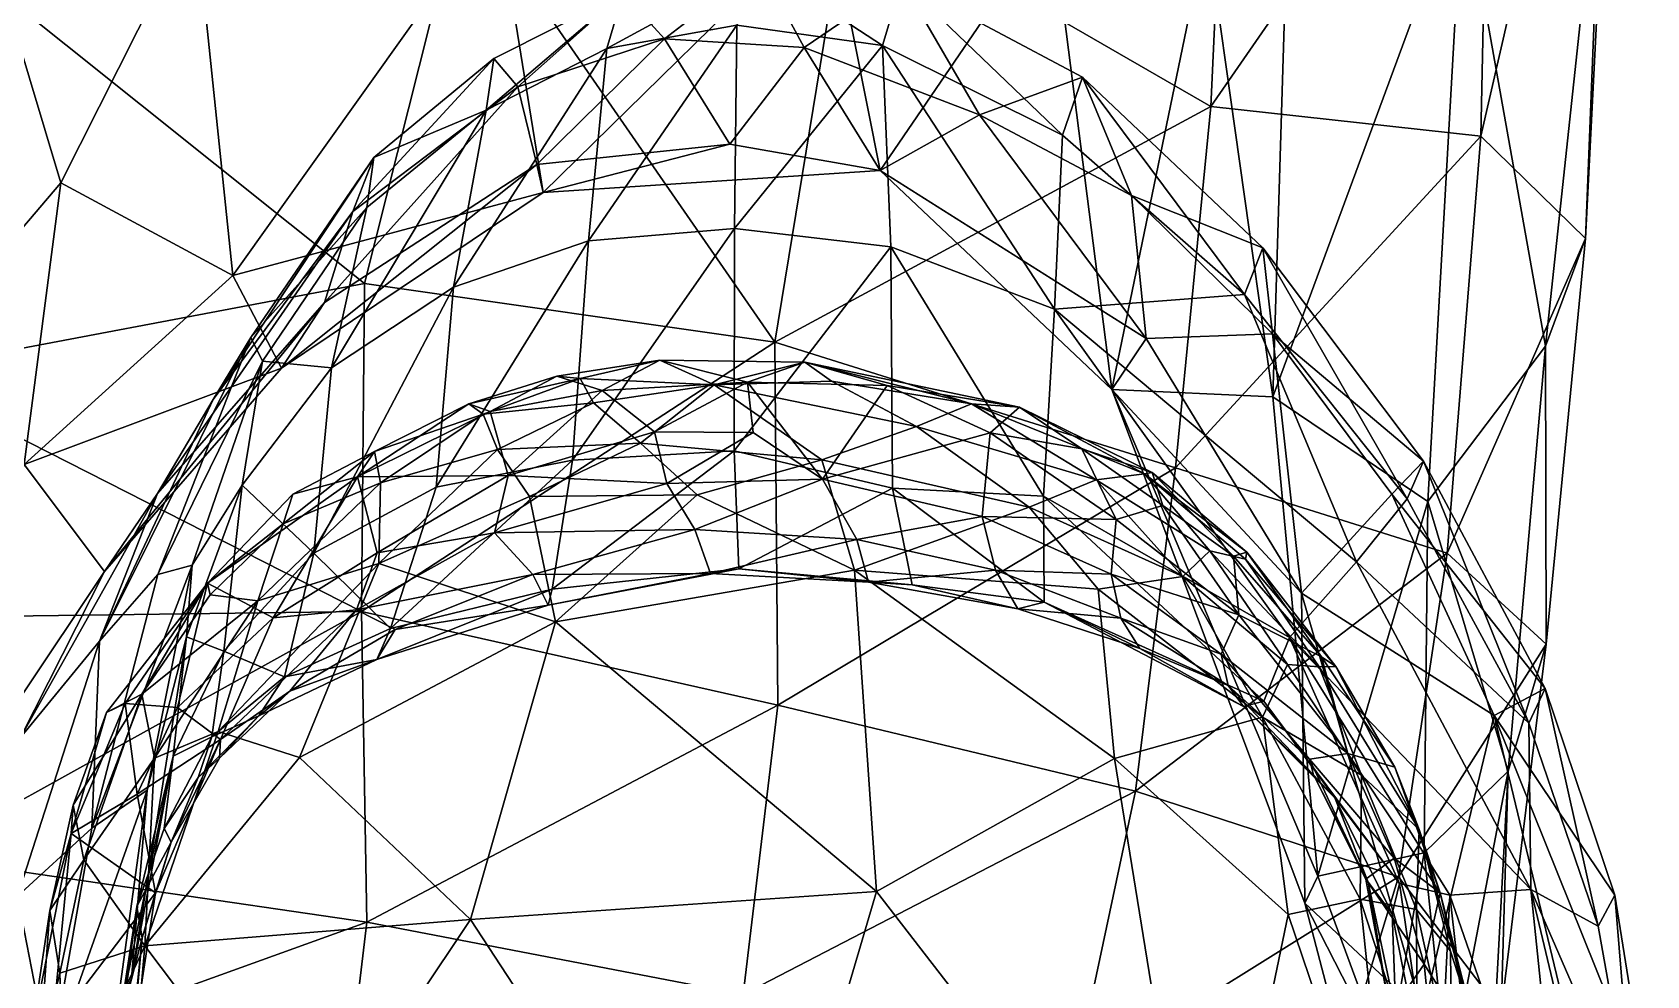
# Model space of a CAD drawing. Extents: x -1.56 to 1.56, y -5.64 to 3.99.
# Drawn here: x 0.392 to 1.235, y -0.626 to -0.133 of the extents above; entities that cross this region are included whole.
import ezdxf

# ---------------------------------------------------------------- set-up
doc = ezdxf.new("R2010")
doc.units = 0
doc.layers.add('MAMMOTH$LWO', color=1, linetype='CONTINUOUS')

msp = doc.modelspace()

# ---------------------------------------------------------------- linework, layer by layer
at = {"layer": 'MAMMOTH$LWO'}
for points in [[(1.22235, 0.13322, 4.76657), (1.15326, 0.03895, 5.15295), (1.14864, -0.18739, 5.12404)], [(1.14864, -0.18739, 5.12404), (1.20339, -0.24095, 4.71632), (1.22235, 0.13322, 4.76657)], [(1.21208, -0.02051, 4.3447), (1.22235, 0.13322, 4.76657), (1.20339, -0.24095, 4.71632)], [(0.30087, -0.3357, 2.44813), (0.32501, 0.06025, 2.4777), (0.40658, -0.21171, 2.54037)], [(0.40658, -0.21171, 2.54037), (0.32501, 0.06025, 2.4777), (0.47686, -0.07193, 2.57953)], [(0.81787, -0.06227, 5.69212), (1.00749, -0.17187, 5.46738), (1.01828, 0.06265, 5.43827)], [(1.15326, 0.03895, 5.15295), (1.01828, 0.06265, 5.43827), (1.00749, -0.17187, 5.46738)], [(1.00749, -0.17187, 5.46738), (1.14864, -0.18739, 5.12404), (1.15326, 0.03895, 5.15295)], [(1.03991, -0.32369, 3.68966), (1.0054, -0.07956, 3.54731), (1.04932, -0.01514, 3.77882)], [(1.03991, -0.32369, 3.68966), (1.04932, -0.01514, 3.77882), (1.13925, -0.05458, 4.0009)], [(1.13925, -0.05458, 4.0009), (1.21208, -0.02051, 4.3447), (1.18235, -0.29722, 4.33926)], [(1.20339, -0.24095, 4.71632), (1.18235, -0.29722, 4.33926), (1.21208, -0.02051, 4.3447)], [(1.12088, -0.3785, 4.03338), (1.03991, -0.32369, 3.68966), (1.13925, -0.05458, 4.0009)], [(1.18235, -0.29722, 4.33926), (1.12088, -0.3785, 4.03338), (1.13925, -0.05458, 4.0009)], [(0.56516, -0.2644, 5.82594), (0.61677, -0.05939, 5.78274), (0.36992, -0.10822, 5.81134)], [(0.49638, -0.26028, 2.62396), (0.47686, -0.07193, 2.57953), (0.63445, -0.06663, 2.8007)], [(0.63445, -0.06663, 2.8007), (0.65858, -0.21682, 2.869), (0.49638, -0.26028, 2.62396)], [(0.56516, -0.2644, 5.82594), (0.77966, -0.29515, 5.73572), (0.61677, -0.05939, 5.78274)], [(0.77966, -0.29515, 5.73572), (0.81787, -0.06227, 5.69212), (0.61677, -0.05939, 5.78274)], [(0.65858, -0.21682, 2.869), (0.63445, -0.06663, 2.8007), (0.80796, -0.07023, 3.1013)], [(1.00749, -0.17187, 5.46738), (0.81787, -0.06227, 5.69212), (0.77966, -0.29515, 5.73572)], [(0.40658, -0.21171, 2.54037), (0.47686, -0.07193, 2.57953), (0.49638, -0.26028, 2.62396)], [(0.80796, -0.07023, 3.1013), (0.83465, -0.20539, 3.20473), (0.65858, -0.21682, 2.869)], [(0.83465, -0.20539, 3.20473), (0.80796, -0.07023, 3.1013), (0.92437, -0.07367, 3.3105)], [(0.92437, -0.07367, 3.3105), (0.95569, -0.31988, 3.479), (0.83465, -0.20539, 3.20473)], [(0.95569, -0.31988, 3.479), (0.92437, -0.07367, 3.3105), (1.0054, -0.07956, 3.54731)], [(1.0054, -0.07956, 3.54731), (1.03991, -0.32369, 3.68966), (0.95569, -0.31988, 3.479)], [(0.69193, -0.14151, 2.12202), (0.70044, -0.11262, 2.40141), (0.77182, -0.09795, 2.44424)], [(0.77182, -0.09795, 2.44424), (0.75975, -0.12927, 2.11748), (0.69193, -0.14151, 2.12202)], [(0.77182, -0.09795, 2.44424), (0.70044, -0.11262, 2.40141), (0.72208, -0.13648, 2.68677)], [(0.72208, -0.13648, 2.68677), (0.79495, -0.14099, 2.81494), (0.77182, -0.09795, 2.44424)], [(0.83597, -0.13995, 2.12169), (0.75975, -0.12927, 2.11748), (0.77182, -0.09795, 2.44424)], [(0.84609, -0.10615, 2.47703), (0.77182, -0.09795, 2.44424), (0.79495, -0.14099, 2.81494)], [(0.84609, -0.10615, 2.47703), (0.83597, -0.13995, 2.12169), (0.77182, -0.09795, 2.44424)], [(0.31824, -0.31119, 5.86035), (0.56516, -0.2644, 5.82594), (0.36992, -0.10822, 5.81134)], [(0.79495, -0.14099, 2.81494), (0.88655, -0.17626, 2.88096), (0.84609, -0.10615, 2.47703)], [(0.93002, -0.18692, 2.1448), (0.83597, -0.13995, 2.12169), (0.84609, -0.10615, 2.47703)], [(0.94044, -0.15648, 2.49864), (0.84609, -0.10615, 2.47703), (0.88655, -0.17626, 2.88096)], [(0.84609, -0.10615, 2.47703), (0.94044, -0.15648, 2.49864), (0.93002, -0.18692, 2.1448)], [(0.62876, -0.1738, 2.12801), (0.63288, -0.14672, 2.36273), (0.70044, -0.11262, 2.40141)], [(0.70044, -0.11262, 2.40141), (0.69193, -0.14151, 2.12202), (0.62876, -0.1738, 2.12801)], [(0.70044, -0.11262, 2.40141), (0.63288, -0.14672, 2.36273), (0.64532, -0.16156, 2.55177)], [(0.64532, -0.16156, 2.55177), (0.72208, -0.13648, 2.68677), (0.70044, -0.11262, 2.40141)], [(0.68219, -0.24217, 1.81377), (0.69193, -0.14151, 2.12202), (0.75975, -0.12927, 2.11748)], [(0.75975, -0.12927, 2.11748), (0.75862, -0.23564, 1.7818), (0.68219, -0.24217, 1.81377)], [(0.75862, -0.23564, 1.7818), (0.75975, -0.12927, 2.11748), (0.83597, -0.13995, 2.12169)], [(0.61175, -0.26635, 1.84111), (0.62876, -0.1738, 2.12801), (0.69193, -0.14151, 2.12202)], [(0.69193, -0.14151, 2.12202), (0.68219, -0.24217, 1.81377), (0.61175, -0.26635, 1.84111)], [(0.72208, -0.13648, 2.68677), (0.64532, -0.16156, 2.55177), (0.65536, -0.20214, 2.73)], [(0.65536, -0.20214, 2.73), (0.75607, -0.19151, 2.96057), (0.72208, -0.13648, 2.68677)], [(0.79495, -0.14099, 2.81494), (0.72208, -0.13648, 2.68677), (0.75607, -0.19151, 2.96057)], [(0.75607, -0.19151, 2.96057), (0.83465, -0.20539, 3.20473), (0.79495, -0.14099, 2.81494)], [(0.83597, -0.13995, 2.12169), (0.84034, -0.24531, 1.77346), (0.75862, -0.23564, 1.7818)], [(0.88655, -0.17626, 2.88096), (0.79495, -0.14099, 2.81494), (0.83465, -0.20539, 3.20473)], [(0.92578, -0.27779, 1.78939), (0.84034, -0.24531, 1.77346), (0.83597, -0.13995, 2.12169)], [(0.83597, -0.13995, 2.12169), (0.93002, -0.18692, 2.1448), (0.92578, -0.27779, 1.78939)], [(0.63288, -0.14672, 2.36273), (0.57007, -0.19851, 2.32768), (0.5592, -0.2267, 2.44136)], [(0.5592, -0.2267, 2.44136), (0.64532, -0.16156, 2.55177), (0.63288, -0.14672, 2.36273)], [(0.63288, -0.14672, 2.36273), (0.62876, -0.1738, 2.12801), (0.57007, -0.19851, 2.32768)], [(0.96603, -0.21834, 2.86573), (0.94044, -0.15648, 2.49864), (0.88655, -0.17626, 2.88096)], [(1.02514, -0.27013, 2.16637), (0.93002, -0.18692, 2.1448), (0.94044, -0.15648, 2.49864)], [(1.03471, -0.24575, 2.51162), (0.94044, -0.15648, 2.49864), (0.96603, -0.21834, 2.86573)], [(0.94044, -0.15648, 2.49864), (1.03471, -0.24575, 2.51162), (1.02514, -0.27013, 2.16637)], [(0.64532, -0.16156, 2.55177), (0.5592, -0.2267, 2.44136), (0.54428, -0.27432, 2.54447)], [(0.54428, -0.27432, 2.54447), (0.65536, -0.20214, 2.73), (0.64532, -0.16156, 2.55177)], [(0.54804, -0.30859, 1.84449), (0.56648, -0.22463, 2.11801), (0.62876, -0.1738, 2.12801)], [(0.62876, -0.1738, 2.12801), (0.61175, -0.26635, 1.84111), (0.54804, -0.30859, 1.84449)], [(0.62876, -0.1738, 2.12801), (0.56648, -0.22463, 2.11801), (0.57007, -0.19851, 2.32768)], [(0.77966, -0.29515, 5.73572), (0.98911, -0.36082, 5.48871), (1.00749, -0.17187, 5.46738)], [(0.83465, -0.20539, 3.20473), (0.9738, -0.29312, 3.20538), (0.88655, -0.17626, 2.88096)], [(0.96603, -0.21834, 2.86573), (0.88655, -0.17626, 2.88096), (0.9738, -0.29312, 3.20538)], [(1.14864, -0.18739, 5.12404), (1.00749, -0.17187, 5.46738), (0.98911, -0.36082, 5.48871)], [(0.75607, -0.19151, 2.96057), (0.65536, -0.20214, 2.73), (0.65858, -0.21682, 2.869)], [(0.65858, -0.21682, 2.869), (0.83465, -0.20539, 3.20473), (0.75607, -0.19151, 2.96057)], [(0.93002, -0.18692, 2.1448), (1.02514, -0.27013, 2.16637), (0.92578, -0.27779, 1.78939)], [(0.98911, -0.36082, 5.48871), (1.13108, -0.40547, 5.11579), (1.14864, -0.18739, 5.12404)], [(1.20339, -0.24095, 4.71632), (1.14864, -0.18739, 5.12404), (1.13108, -0.40547, 5.11579)], [(0.57007, -0.19851, 2.32768), (0.50584, -0.29262, 2.29235), (0.48609, -0.32513, 2.38408)], [(0.48609, -0.32513, 2.38408), (0.5592, -0.2267, 2.44136), (0.57007, -0.19851, 2.32768)], [(0.50584, -0.29262, 2.29235), (0.57007, -0.19851, 2.32768), (0.56648, -0.22463, 2.11801)], [(0.65536, -0.20214, 2.73), (0.54428, -0.27432, 2.54447), (0.52183, -0.30873, 2.61756)], [(0.52183, -0.30873, 2.61756), (0.65858, -0.21682, 2.869), (0.65536, -0.20214, 2.73)], [(0.9738, -0.29312, 3.20538), (0.83465, -0.20539, 3.20473), (0.95569, -0.31988, 3.479)], [(0.38727, -0.35913, 2.51941), (0.30087, -0.3357, 2.44813), (0.40658, -0.21171, 2.54037)], [(0.38727, -0.35913, 2.51941), (0.40658, -0.21171, 2.54037), (0.49638, -0.26028, 2.62396)], [(0.65858, -0.21682, 2.869), (0.52183, -0.30873, 2.61756), (0.49638, -0.26028, 2.62396)], [(1.03967, -0.29073, 2.84708), (1.03471, -0.24575, 2.51162), (0.96603, -0.21834, 2.86573)], [(1.03967, -0.29073, 2.84708), (0.96603, -0.21834, 2.86573), (0.9738, -0.29312, 3.20538)], [(0.5592, -0.2267, 2.44136), (0.48609, -0.32513, 2.38408), (0.45703, -0.37428, 2.45974)], [(0.45703, -0.37428, 2.45974), (0.54428, -0.27432, 2.54447), (0.5592, -0.2267, 2.44136)], [(0.51184, -0.30499, 2.09773), (0.50584, -0.29262, 2.29235), (0.56648, -0.22463, 2.11801)], [(0.51184, -0.30499, 2.09773), (0.56648, -0.22463, 2.11801), (0.54804, -0.30859, 1.84449)], [(0.67394, -0.35684, 1.40386), (0.68219, -0.24217, 1.81377), (0.75862, -0.23564, 1.7818)], [(0.75862, -0.23564, 1.7818), (0.75833, -0.35191, 1.40057), (0.67394, -0.35684, 1.40386)], [(0.75833, -0.35191, 1.40057), (0.75862, -0.23564, 1.7818), (0.84034, -0.24531, 1.77346)], [(0.60263, -0.37085, 1.4368), (0.61175, -0.26635, 1.84111), (0.68219, -0.24217, 1.81377)], [(0.68219, -0.24217, 1.81377), (0.67394, -0.35684, 1.40386), (0.60263, -0.37085, 1.4368)], [(1.13108, -0.40547, 5.11579), (1.18277, -0.45306, 4.71055), (1.20339, -0.24095, 4.71632)], [(1.18235, -0.29722, 4.33926), (1.20339, -0.24095, 4.71632), (1.18277, -0.45306, 4.71055)], [(0.84034, -0.24531, 1.77346), (0.84109, -0.37137, 1.36383), (0.75833, -0.35191, 1.40057)], [(0.91999, -0.37562, 1.39958), (0.84109, -0.37137, 1.36383), (0.84034, -0.24531, 1.77346)], [(0.84034, -0.24531, 1.77346), (0.92578, -0.27779, 1.78939), (0.91999, -0.37562, 1.39958)], [(1.11009, -0.37697, 2.18108), (1.02514, -0.27013, 2.16637), (1.03471, -0.24575, 2.51162)], [(1.1187, -0.35724, 2.5112), (1.03471, -0.24575, 2.51162), (1.03967, -0.29073, 2.84708)], [(1.03471, -0.24575, 2.51162), (1.1187, -0.35724, 2.5112), (1.11009, -0.37697, 2.18108)], [(0.38727, -0.35913, 2.51941), (0.49638, -0.26028, 2.62396), (0.52183, -0.30873, 2.61756)], [(0.56365, -0.436, 5.83929), (0.56516, -0.2644, 5.82594), (0.31824, -0.31119, 5.86035)], [(0.53876, -0.40536, 1.43202), (0.54804, -0.30859, 1.84449), (0.61175, -0.26635, 1.84111)], [(0.61175, -0.26635, 1.84111), (0.60263, -0.37085, 1.4368), (0.53876, -0.40536, 1.43202)], [(0.77966, -0.29515, 5.73572), (0.56516, -0.2644, 5.82594), (0.56365, -0.436, 5.83929)], [(0.54428, -0.27432, 2.54447), (0.45703, -0.37428, 2.45974), (0.42941, -0.41502, 2.50659)], [(0.42941, -0.41502, 2.50659), (0.52183, -0.30873, 2.61756), (0.54428, -0.27432, 2.54447)], [(1.04863, -0.44954, 1.39652), (0.91999, -0.37562, 1.39958), (0.92578, -0.27779, 1.78939)], [(1.0837, -0.40992, 1.81996), (0.92578, -0.27779, 1.78939), (1.02514, -0.27013, 2.16637)], [(0.92578, -0.27779, 1.78939), (1.0837, -0.40992, 1.81996), (1.04863, -0.44954, 1.39652)], [(1.02514, -0.27013, 2.16637), (1.11009, -0.37697, 2.18108), (1.0837, -0.40992, 1.81996)], [(0.50584, -0.29262, 2.29235), (0.45715, -0.41658, 2.27069), (0.42676, -0.45137, 2.34871)], [(0.42676, -0.45137, 2.34871), (0.48609, -0.32513, 2.38408), (0.50584, -0.29262, 2.29235)], [(0.45715, -0.41658, 2.27069), (0.50584, -0.29262, 2.29235), (0.51184, -0.30499, 2.09773)], [(0.56365, -0.436, 5.83929), (0.78126, -0.48499, 5.73795), (0.77966, -0.29515, 5.73572)], [(0.98911, -0.36082, 5.48871), (0.77966, -0.29515, 5.73572), (0.78126, -0.48499, 5.73795)], [(1.05484, -0.42642, 3.22357), (0.9738, -0.29312, 3.20538), (0.95569, -0.31988, 3.479)], [(1.05484, -0.42642, 3.22357), (1.03967, -0.29073, 2.84708), (0.9738, -0.29312, 3.20538)], [(1.10207, -0.37466, 2.81749), (1.1187, -0.35724, 2.5112), (1.03967, -0.29073, 2.84708)], [(1.10207, -0.37466, 2.81749), (1.03967, -0.29073, 2.84708), (1.05484, -0.42642, 3.22357)], [(1.12088, -0.3785, 4.03338), (1.18235, -0.29722, 4.33926), (1.16293, -0.51934, 4.37301)], [(1.18277, -0.45306, 4.71055), (1.16293, -0.51934, 4.37301), (1.18235, -0.29722, 4.33926)], [(0.31255, -0.43921, 5.87701), (0.56365, -0.436, 5.83929), (0.31824, -0.31119, 5.86035)], [(0.52183, -0.30873, 2.61756), (0.42941, -0.41502, 2.50659), (0.38727, -0.35913, 2.51941)], [(0.47523, -0.41178, 2.08633), (0.45715, -0.41658, 2.27069), (0.51184, -0.30499, 2.09773)], [(0.47523, -0.41178, 2.08633), (0.51184, -0.30499, 2.09773), (0.50136, -0.36982, 1.82851)], [(0.50136, -0.36982, 1.82851), (0.51184, -0.30499, 2.09773), (0.54804, -0.30859, 1.84449)], [(0.50136, -0.36982, 1.82851), (0.54804, -0.30859, 1.84449), (0.53876, -0.40536, 1.43202)], [(0.71963, -0.30459, 0.15546), (0.66571, -0.31292, 0.15866), (0.68943, -0.32029, 0.23543)], [(0.71963, -0.30459, 0.15546), (0.67795, -0.31402, 0.10995), (0.66571, -0.31292, 0.15866)], [(0.67795, -0.31402, 0.10995), (0.71963, -0.30459, 0.15546), (0.74803, -0.31736, 0.08988)], [(0.76538, -0.316, 0.25776), (0.71963, -0.30459, 0.15546), (0.68943, -0.32029, 0.23543)], [(0.71963, -0.30459, 0.15546), (0.76538, -0.316, 0.25776), (0.79532, -0.30556, 0.15087)], [(0.71963, -0.30459, 0.15546), (0.79532, -0.30556, 0.15087), (0.74803, -0.31736, 0.08988)], [(0.74803, -0.31736, 0.08988), (0.79532, -0.30556, 0.15087), (0.8092, -0.31543, 0.10086)], [(0.83837, -0.31783, 0.23294), (0.79532, -0.30556, 0.15087), (0.76538, -0.316, 0.25776)], [(0.79532, -0.30556, 0.15087), (0.90758, -0.32911, 0.17128), (0.88247, -0.32735, 0.11352)], [(0.79532, -0.30556, 0.15087), (0.83837, -0.31783, 0.23294), (0.90758, -0.32911, 0.17128)], [(0.88247, -0.32735, 0.11352), (0.8092, -0.31543, 0.10086), (0.79532, -0.30556, 0.15087)], [(0.66571, -0.31292, 0.15866), (0.61969, -0.32726, 0.13096), (0.63091, -0.33137, 0.2023)], [(0.61969, -0.32726, 0.13096), (0.66571, -0.31292, 0.15866), (0.67795, -0.31402, 0.10995)], [(0.67795, -0.31402, 0.10995), (0.62717, -0.33275, 0.08848), (0.61969, -0.32726, 0.13096)], [(0.62717, -0.33275, 0.08848), (0.67795, -0.31402, 0.10995), (0.68492, -0.32677, 0.0744)], [(0.63091, -0.33137, 0.2023), (0.68943, -0.32029, 0.23543), (0.66571, -0.31292, 0.15866)], [(0.63091, -0.33137, 0.2023), (0.64035, -0.36483, 0.36037), (0.68943, -0.32029, 0.23543)], [(0.68943, -0.32029, 0.23543), (0.64035, -0.36483, 0.36037), (0.71684, -0.34194, 0.35566)], [(0.74803, -0.31736, 0.08988), (0.68492, -0.32677, 0.0744), (0.67795, -0.31402, 0.10995)], [(0.74803, -0.31736, 0.08988), (0.70948, -0.34791, 0.04643), (0.68492, -0.32677, 0.0744)], [(0.76538, -0.316, 0.25776), (0.68943, -0.32029, 0.23543), (0.71684, -0.34194, 0.35566)], [(0.70948, -0.34791, 0.04643), (0.74803, -0.31736, 0.08988), (0.80429, -0.35659, 0.04115)], [(0.76833, -0.34239, 0.38688), (0.76538, -0.316, 0.25776), (0.71684, -0.34194, 0.35566)], [(0.74803, -0.31736, 0.08988), (0.8092, -0.31543, 0.10086), (0.85372, -0.33916, 0.06992)], [(0.74803, -0.31736, 0.08988), (0.85372, -0.33916, 0.06992), (0.80429, -0.35659, 0.04115)], [(0.76833, -0.34239, 0.38688), (0.80452, -0.36673, 0.4881), (0.76538, -0.316, 0.25776)], [(0.76538, -0.316, 0.25776), (0.80452, -0.36673, 0.4881), (0.83837, -0.31783, 0.23294)], [(0.83837, -0.31783, 0.23294), (0.80452, -0.36673, 0.4881), (0.89218, -0.34249, 0.30284)], [(0.8092, -0.31543, 0.10086), (0.88247, -0.32735, 0.11352), (0.85372, -0.33916, 0.06992)], [(0.83837, -0.31783, 0.23294), (0.89218, -0.34249, 0.30284), (0.90758, -0.32911, 0.17128)], [(1.06351, -0.57426, 3.85375), (1.05658, -0.58838, 3.60098), (0.95569, -0.31988, 3.479)], [(1.05658, -0.58838, 3.60098), (1.05484, -0.42642, 3.22357), (0.95569, -0.31988, 3.479)], [(1.03991, -0.32369, 3.68966), (1.06351, -0.57426, 3.85375), (0.95569, -0.31988, 3.479)], [(0.45703, -0.37428, 2.45974), (0.48609, -0.32513, 2.38408), (0.42676, -0.45137, 2.34871)], [(0.61969, -0.32726, 0.13096), (0.56153, -0.36559, 0.18977), (0.63091, -0.33137, 0.2023)], [(0.61969, -0.32726, 0.13096), (0.57037, -0.35235, 0.10076), (0.56153, -0.36559, 0.18977)], [(0.62717, -0.33275, 0.08848), (0.57037, -0.35235, 0.10076), (0.61969, -0.32726, 0.13096)], [(0.68492, -0.32677, 0.0744), (0.63477, -0.35128, 0.05586), (0.62717, -0.33275, 0.08848)], [(0.63477, -0.35128, 0.05586), (0.68492, -0.32677, 0.0744), (0.70948, -0.34791, 0.04643)], [(0.85372, -0.33916, 0.06992), (0.88247, -0.32735, 0.11352), (0.94759, -0.36705, 0.07318)], [(0.90758, -0.32911, 0.17128), (0.97286, -0.364, 0.1153), (0.88247, -0.32735, 0.11352)], [(0.97286, -0.364, 0.1153), (0.94759, -0.36705, 0.07318), (0.88247, -0.32735, 0.11352)], [(1.06351, -0.57426, 3.85375), (1.03991, -0.32369, 3.68966), (1.12088, -0.3785, 4.03338)], [(0.56153, -0.36559, 0.18977), (0.64035, -0.36483, 0.36037), (0.63091, -0.33137, 0.2023)], [(0.62717, -0.33275, 0.08848), (0.57366, -0.3687, 0.06444), (0.57037, -0.35235, 0.10076)], [(0.63477, -0.35128, 0.05586), (0.57366, -0.3687, 0.06444), (0.62717, -0.33275, 0.08848)], [(0.89218, -0.34249, 0.30284), (0.94008, -0.35093, 0.25517), (0.90758, -0.32911, 0.17128)], [(0.90758, -0.32911, 0.17128), (0.97683, -0.36325, 0.18239), (0.97286, -0.364, 0.1153)], [(0.90758, -0.32911, 0.17128), (0.94008, -0.35093, 0.25517), (0.97683, -0.36325, 0.18239)], [(0.64035, -0.36483, 0.36037), (0.72316, -0.36896, 0.49444), (0.71684, -0.34194, 0.35566)], [(0.71684, -0.34194, 0.35566), (0.72316, -0.36896, 0.49444), (0.76833, -0.34239, 0.38688)], [(0.76833, -0.34239, 0.38688), (0.72316, -0.36896, 0.49444), (0.80452, -0.36673, 0.4881)], [(0.91255, -0.38131, 0.04213), (0.80429, -0.35659, 0.04115), (0.85372, -0.33916, 0.06992)], [(0.88802, -0.38624, 0.49991), (0.89218, -0.34249, 0.30284), (0.80452, -0.36673, 0.4881)], [(0.94759, -0.36705, 0.07318), (0.91255, -0.38131, 0.04213), (0.85372, -0.33916, 0.06992)], [(0.88802, -0.38624, 0.49991), (0.95796, -0.38775, 0.38255), (0.89218, -0.34249, 0.30284)], [(0.94008, -0.35093, 0.25517), (0.89218, -0.34249, 0.30284), (0.95796, -0.38775, 0.38255)], [(0.57366, -0.3687, 0.06444), (0.52263, -0.39011, 0.08123), (0.57037, -0.35235, 0.10076)], [(0.57037, -0.35235, 0.10076), (0.52263, -0.39011, 0.08123), (0.5277, -0.37461, 0.11181)], [(0.57037, -0.35235, 0.10076), (0.5277, -0.37461, 0.11181), (0.56153, -0.36559, 0.18977)], [(0.65152, -0.37582, 0.0318), (0.57271, -0.41084, 0.03292), (0.63477, -0.35128, 0.05586)], [(0.63477, -0.35128, 0.05586), (0.57271, -0.41084, 0.03292), (0.57366, -0.3687, 0.06444)], [(0.70948, -0.34791, 0.04643), (0.65152, -0.37582, 0.0318), (0.63477, -0.35128, 0.05586)], [(0.65152, -0.37582, 0.0318), (0.70948, -0.34791, 0.04643), (0.73906, -0.37489, 0.02645)], [(0.66323, -0.4242, 1.07664), (0.67394, -0.35684, 1.40386), (0.75833, -0.35191, 1.40057)], [(0.75833, -0.35191, 1.40057), (0.76086, -0.41361, 1.07344), (0.66323, -0.4242, 1.07664)], [(0.80429, -0.35659, 0.04115), (0.73906, -0.37489, 0.02645), (0.70948, -0.34791, 0.04643)], [(0.76086, -0.41361, 1.07344), (0.75833, -0.35191, 1.40057), (0.84109, -0.37137, 1.36383)], [(0.94008, -0.35093, 0.25517), (0.98248, -0.38053, 0.27814), (0.97683, -0.36325, 0.18239)], [(0.94008, -0.35093, 0.25517), (0.95796, -0.38775, 0.38255), (0.98248, -0.38053, 0.27814)], [(0.38727, -0.35913, 2.51941), (0.42941, -0.41502, 2.50659), (0.34069, -0.54768, 2.45698)], [(0.57879, -0.44484, 1.09945), (0.60263, -0.37085, 1.4368), (0.67394, -0.35684, 1.40386)], [(0.67394, -0.35684, 1.40386), (0.66323, -0.4242, 1.07664), (0.57879, -0.44484, 1.09945)], [(0.80429, -0.35659, 0.04115), (0.82135, -0.4143, 0.01941), (0.73906, -0.37489, 0.02645)], [(0.78126, -0.48499, 5.73795), (0.96808, -0.52996, 5.50541), (0.98911, -0.36082, 5.48871)], [(0.91255, -0.38131, 0.04213), (0.82135, -0.4143, 0.01941), (0.80429, -0.35659, 0.04115)], [(1.13108, -0.40547, 5.11579), (0.98911, -0.36082, 5.48871), (0.96808, -0.52996, 5.50541)], [(1.18225, -0.47613, 2.50105), (1.1187, -0.35724, 2.5112), (1.10207, -0.37466, 2.81749)], [(1.17362, -0.49434, 2.18722), (1.11009, -0.37697, 2.18108), (1.1187, -0.35724, 2.5112)], [(1.1187, -0.35724, 2.5112), (1.18225, -0.47613, 2.50105), (1.17362, -0.49434, 2.18722)], [(0.47214, -0.44925, 1.81061), (0.50136, -0.36982, 1.82851), (0.49169, -0.45664, 1.41231)], [(0.47214, -0.44925, 1.81061), (0.47523, -0.41178, 2.08633), (0.50136, -0.36982, 1.82851)], [(0.5174, -0.43916, 0.36584), (0.56153, -0.36559, 0.18977), (0.4832, -0.42118, 0.14385)], [(0.56153, -0.36559, 0.18977), (0.5277, -0.37461, 0.11181), (0.4832, -0.42118, 0.14385)], [(0.49169, -0.45664, 1.41231), (0.50136, -0.36982, 1.82851), (0.53876, -0.40536, 1.43202)], [(0.57271, -0.41084, 0.03292), (0.50946, -0.43042, 0.05038), (0.57366, -0.3687, 0.06444)], [(0.57366, -0.3687, 0.06444), (0.50946, -0.43042, 0.05038), (0.52263, -0.39011, 0.08123)], [(0.5174, -0.43916, 0.36584), (0.57177, -0.4053, 0.39438), (0.56153, -0.36559, 0.18977)], [(0.60263, -0.37085, 1.4368), (0.57879, -0.44484, 1.09945), (0.53876, -0.40536, 1.43202)], [(0.64035, -0.36483, 0.36037), (0.56153, -0.36559, 0.18977), (0.57177, -0.4053, 0.39438)], [(0.57177, -0.4053, 0.39438), (0.63323, -0.39471, 0.50959), (0.64035, -0.36483, 0.36037)], [(0.64035, -0.36483, 0.36037), (0.63323, -0.39471, 0.50959), (0.72316, -0.36896, 0.49444)], [(0.73791, -0.39303, 0.6392), (0.72316, -0.36896, 0.49444), (0.63323, -0.39471, 0.50959)], [(0.80452, -0.36673, 0.4881), (0.72316, -0.36896, 0.49444), (0.73791, -0.39303, 0.6392)], [(0.73791, -0.39303, 0.6392), (0.82249, -0.39822, 0.66379), (0.80452, -0.36673, 0.4881)], [(0.88802, -0.38624, 0.49991), (0.80452, -0.36673, 0.4881), (0.82249, -0.39822, 0.66379)], [(0.94759, -0.36705, 0.07318), (0.99294, -0.41768, 0.05401), (0.91255, -0.38131, 0.04213)], [(0.97286, -0.364, 0.1153), (1.00705, -0.40421, 0.08072), (0.94759, -0.36705, 0.07318)], [(1.00705, -0.40421, 0.08072), (0.99294, -0.41768, 0.05401), (0.94759, -0.36705, 0.07318)], [(0.97286, -0.364, 0.1153), (0.97683, -0.36325, 0.18239), (1.02632, -0.40499, 0.15348)], [(1.02565, -0.40856, 0.1083), (1.00705, -0.40421, 0.08072), (0.97286, -0.364, 0.1153)], [(0.97286, -0.364, 0.1153), (1.02632, -0.40499, 0.15348), (1.02565, -0.40856, 0.1083)], [(0.97683, -0.36325, 0.18239), (1.01937, -0.40704, 0.24739), (1.02632, -0.40499, 0.15348)], [(0.97683, -0.36325, 0.18239), (0.98248, -0.38053, 0.27814), (1.01937, -0.40704, 0.24739)], [(0.3854, -0.50174, 2.41124), (0.45703, -0.37428, 2.45974), (0.42676, -0.45137, 2.34871)], [(0.42941, -0.41502, 2.50659), (0.45703, -0.37428, 2.45974), (0.3854, -0.50174, 2.41124)], [(0.52263, -0.39011, 0.08123), (0.4832, -0.42118, 0.14385), (0.5277, -0.37461, 0.11181)], [(0.66505, -0.44133, 0.01609), (0.57271, -0.41084, 0.03292), (0.65152, -0.37582, 0.0318)], [(0.73906, -0.37489, 0.02645), (0.66505, -0.44133, 0.01609), (0.65152, -0.37582, 0.0318)], [(0.66505, -0.44133, 0.01609), (0.73906, -0.37489, 0.02645), (0.82135, -0.4143, 0.01941)], [(0.84109, -0.37137, 1.36383), (0.85151, -0.42207, 1.06486), (0.76086, -0.41361, 1.07344)], [(0.92043, -0.43108, 1.08145), (0.85151, -0.42207, 1.06486), (0.84109, -0.37137, 1.36383)], [(0.84109, -0.37137, 1.36383), (0.91999, -0.37562, 1.39958), (0.92043, -0.43108, 1.08145)], [(1.03524, -0.48279, 1.07082), (0.92043, -0.43108, 1.08145), (0.91999, -0.37562, 1.39958)], [(0.91999, -0.37562, 1.39958), (1.04863, -0.44954, 1.39652), (1.03524, -0.48279, 1.07082)], [(1.15564, -0.49028, 2.77521), (1.10207, -0.37466, 2.81749), (1.05484, -0.42642, 3.22357)], [(1.119, -0.56216, 4.10531), (1.06351, -0.57426, 3.85375), (1.12088, -0.3785, 4.03338)], [(1.11009, -0.37697, 2.18108), (1.17362, -0.49434, 2.18722), (1.0837, -0.40992, 1.81996)], [(1.15564, -0.49028, 2.77521), (1.18225, -0.47613, 2.50105), (1.10207, -0.37466, 2.81749)], [(1.16293, -0.51934, 4.37301), (1.119, -0.56216, 4.10531), (1.12088, -0.3785, 4.03338)], [(0.94863, -0.42429, 0.03146), (0.82135, -0.4143, 0.01941), (0.91255, -0.38131, 0.04213)], [(0.895, -0.41424, 0.66129), (0.88802, -0.38624, 0.49991), (0.82249, -0.39822, 0.66379)], [(0.95544, -0.41637, 0.50744), (0.88802, -0.38624, 0.49991), (0.895, -0.41424, 0.66129)], [(0.88802, -0.38624, 0.49991), (0.95544, -0.41637, 0.50744), (0.95796, -0.38775, 0.38255)], [(0.99294, -0.41768, 0.05401), (0.94863, -0.42429, 0.03146), (0.91255, -0.38131, 0.04213)], [(0.95544, -0.41637, 0.50744), (1.02214, -0.43761, 0.38675), (0.95796, -0.38775, 0.38255)], [(0.98248, -0.38053, 0.27814), (0.95796, -0.38775, 0.38255), (1.02214, -0.43761, 0.38675)], [(0.98248, -0.38053, 0.27814), (1.02214, -0.43761, 0.38675), (1.01937, -0.40704, 0.24739)], [(0.52263, -0.39011, 0.08123), (0.48458, -0.42725, 0.0763), (0.4832, -0.42118, 0.14385)], [(0.50946, -0.43042, 0.05038), (0.48458, -0.42725, 0.0763), (0.52263, -0.39011, 0.08123)], [(0.65311, -0.41659, 0.68163), (0.63323, -0.39471, 0.50959), (0.56111, -0.4351, 0.52704)], [(0.57177, -0.4053, 0.39438), (0.56111, -0.4351, 0.52704), (0.63323, -0.39471, 0.50959)], [(0.65311, -0.41659, 0.68163), (0.73791, -0.39303, 0.6392), (0.63323, -0.39471, 0.50959)], [(0.74601, -0.41603, 0.83753), (0.73791, -0.39303, 0.6392), (0.65311, -0.41659, 0.68163)], [(0.82249, -0.39822, 0.66379), (0.73791, -0.39303, 0.6392), (0.74601, -0.41603, 0.83753)], [(0.74601, -0.41603, 0.83753), (0.82867, -0.42052, 0.86362), (0.82249, -0.39822, 0.66379)], [(0.895, -0.41424, 0.66129), (0.82249, -0.39822, 0.66379), (0.82867, -0.42052, 0.86362)], [(1.00705, -0.40421, 0.08072), (1.04763, -0.46356, 0.06792), (0.99294, -0.41768, 0.05401)], [(1.00705, -0.40421, 0.08072), (1.06418, -0.46482, 0.094), (1.04763, -0.46356, 0.06792)], [(1.02565, -0.40856, 0.1083), (1.06418, -0.46482, 0.094), (1.00705, -0.40421, 0.08072)], [(0.42265, -0.54922, 2.26036), (0.45715, -0.41658, 2.27069), (0.47523, -0.41178, 2.08633)], [(0.45164, -0.5293, 2.08575), (0.42265, -0.54922, 2.26036), (0.47523, -0.41178, 2.08633)], [(0.45164, -0.5293, 2.08575), (0.47523, -0.41178, 2.08633), (0.47214, -0.44925, 1.81061)], [(0.53132, -0.51226, 0.01895), (0.48881, -0.49859, 0.03094), (0.57271, -0.41084, 0.03292)], [(0.57271, -0.41084, 0.03292), (0.48881, -0.49859, 0.03094), (0.50946, -0.43042, 0.05038)], [(0.49169, -0.45664, 1.41231), (0.53876, -0.40536, 1.43202), (0.52333, -0.47004, 1.07082)], [(0.5174, -0.43916, 0.36584), (0.56111, -0.4351, 0.52704), (0.57177, -0.4053, 0.39438)], [(0.57879, -0.44484, 1.09945), (0.52333, -0.47004, 1.07082), (0.53876, -0.40536, 1.43202)], [(0.66505, -0.44133, 0.01609), (0.53132, -0.51226, 0.01895), (0.57271, -0.41084, 0.03292)], [(0.96808, -0.52996, 5.50541), (1.10566, -0.57472, 5.14384), (1.13108, -0.40547, 5.11579)], [(1.01937, -0.40704, 0.24739), (1.06538, -0.45971, 0.22712), (1.02632, -0.40499, 0.15348)], [(1.02214, -0.43761, 0.38675), (1.06538, -0.45971, 0.22712), (1.01937, -0.40704, 0.24739)], [(1.02632, -0.40499, 0.15348), (1.07291, -0.46465, 0.13078), (1.02565, -0.40856, 0.1083)], [(1.07291, -0.46465, 0.13078), (1.06418, -0.46482, 0.094), (1.02565, -0.40856, 0.1083)], [(1.07291, -0.46465, 0.13078), (1.02632, -0.40499, 0.15348), (1.06538, -0.45971, 0.22712)], [(1.04863, -0.44954, 1.39652), (1.0837, -0.40992, 1.81996), (1.17476, -0.58126, 1.83055)], [(1.17476, -0.58126, 1.83055), (1.0837, -0.40992, 1.81996), (1.17362, -0.49434, 2.18722)], [(1.18277, -0.45306, 4.71055), (1.13108, -0.40547, 5.11579), (1.10566, -0.57472, 5.14384)], [(0.34069, -0.54768, 2.45698), (0.42941, -0.41502, 2.50659), (0.3854, -0.50174, 2.41124)], [(0.42676, -0.45137, 2.34871), (0.45715, -0.41658, 2.27069), (0.42265, -0.54922, 2.26036)], [(0.44019, -0.48403, 0.19159), (0.4832, -0.42118, 0.14385), (0.43044, -0.48882, 0.11331)], [(0.4832, -0.42118, 0.14385), (0.44879, -0.47909, 0.07439), (0.43044, -0.48882, 0.11331)], [(0.46757, -0.48605, 0.3366), (0.4832, -0.42118, 0.14385), (0.44019, -0.48403, 0.19159)], [(0.4832, -0.42118, 0.14385), (0.48458, -0.42725, 0.0763), (0.44879, -0.47909, 0.07439)], [(0.4832, -0.42118, 0.14385), (0.46757, -0.48605, 0.3366), (0.5174, -0.43916, 0.36584)], [(0.58125, -0.44533, 0.68638), (0.65311, -0.41659, 0.68163), (0.56111, -0.4351, 0.52704)], [(0.66114, -0.43259, 0.87336), (0.65311, -0.41659, 0.68163), (0.58125, -0.44533, 0.68638)], [(0.66114, -0.43259, 0.87336), (0.74601, -0.41603, 0.83753), (0.65311, -0.41659, 0.68163)], [(0.76086, -0.41361, 1.07344), (0.74601, -0.41603, 0.83753), (0.66114, -0.43259, 0.87336)], [(0.66323, -0.4242, 1.07664), (0.76086, -0.41361, 1.07344), (0.66114, -0.43259, 0.87336)], [(0.83279, -0.58238, 0.00779), (0.66505, -0.44133, 0.01609), (0.82135, -0.4143, 0.01941)], [(0.82867, -0.42052, 0.86362), (0.74601, -0.41603, 0.83753), (0.76086, -0.41361, 1.07344)], [(0.76086, -0.41361, 1.07344), (0.85151, -0.42207, 1.06486), (0.82867, -0.42052, 0.86362)], [(0.83279, -0.58238, 0.00779), (0.82135, -0.4143, 0.01941), (0.95714, -0.51272, 0.01896)], [(0.94863, -0.42429, 0.03146), (0.95714, -0.51272, 0.01896), (0.82135, -0.4143, 0.01941)], [(0.90669, -0.43446, 0.86029), (0.895, -0.41424, 0.66129), (0.82867, -0.42052, 0.86362)], [(0.90669, -0.43446, 0.86029), (0.82867, -0.42052, 0.86362), (0.85151, -0.42207, 1.06486)], [(0.96049, -0.43945, 0.66971), (0.895, -0.41424, 0.66129), (0.90669, -0.43446, 0.86029)], [(0.96049, -0.43945, 0.66971), (0.95544, -0.41637, 0.50744), (0.895, -0.41424, 0.66129)], [(0.99294, -0.41768, 0.05401), (1.03451, -0.49116, 0.04412), (0.94863, -0.42429, 0.03146)], [(1.01287, -0.45822, 0.52204), (0.95544, -0.41637, 0.50744), (0.96049, -0.43945, 0.66971)], [(0.95544, -0.41637, 0.50744), (1.01287, -0.45822, 0.52204), (1.02214, -0.43761, 0.38675)], [(1.04763, -0.46356, 0.06792), (1.03451, -0.49116, 0.04412), (0.99294, -0.41768, 0.05401)], [(0.48458, -0.42725, 0.0763), (0.50946, -0.43042, 0.05038), (0.44879, -0.47909, 0.07439)], [(0.66323, -0.4242, 1.07664), (0.66114, -0.43259, 0.87336), (0.57174, -0.46103, 0.88343)], [(0.57879, -0.44484, 1.09945), (0.66323, -0.4242, 1.07664), (0.57174, -0.46103, 0.88343)], [(0.92043, -0.43108, 1.08145), (0.90669, -0.43446, 0.86029), (0.85151, -0.42207, 1.06486)], [(1.03451, -0.49116, 0.04412), (0.95714, -0.51272, 0.01896), (0.94863, -0.42429, 0.03146)], [(1.11804, -0.64607, 3.23526), (1.15564, -0.49028, 2.77521), (1.05484, -0.42642, 3.22357)], [(1.11804, -0.64607, 3.23526), (1.05484, -0.42642, 3.22357), (1.05658, -0.58838, 3.60098)], [(0.56365, -0.436, 5.83929), (0.31255, -0.43921, 5.87701), (0.33252, -0.56413, 5.88446)], [(0.33252, -0.56413, 5.88446), (0.56645, -0.59837, 5.84162), (0.56365, -0.436, 5.83929)], [(0.44879, -0.47909, 0.07439), (0.50946, -0.43042, 0.05038), (0.45546, -0.51261, 0.04472)], [(0.45546, -0.51261, 0.04472), (0.50946, -0.43042, 0.05038), (0.48881, -0.49859, 0.03094)], [(0.52618, -0.47754, 0.69335), (0.56111, -0.4351, 0.52704), (0.48989, -0.50283, 0.55148)], [(0.5174, -0.43916, 0.36584), (0.48989, -0.50283, 0.55148), (0.56111, -0.4351, 0.52704)], [(0.52618, -0.47754, 0.69335), (0.58125, -0.44533, 0.68638), (0.56111, -0.4351, 0.52704)], [(0.78126, -0.48499, 5.73795), (0.56365, -0.436, 5.83929), (0.56645, -0.59837, 5.84162)], [(0.57174, -0.46103, 0.88343), (0.66114, -0.43259, 0.87336), (0.58125, -0.44533, 0.68638)], [(0.97033, -0.45529, 0.86594), (0.90669, -0.43446, 0.86029), (0.92043, -0.43108, 1.08145)], [(0.97033, -0.45529, 0.86594), (0.96049, -0.43945, 0.66971), (0.90669, -0.43446, 0.86029)], [(1.0245, -0.48569, 0.86984), (0.97033, -0.45529, 0.86594), (0.92043, -0.43108, 1.08145)], [(1.03524, -0.48279, 1.07082), (1.0245, -0.48569, 0.86984), (0.92043, -0.43108, 1.08145)], [(1.01287, -0.45822, 0.52204), (1.07918, -0.51014, 0.38399), (1.02214, -0.43761, 0.38675)], [(1.06538, -0.45971, 0.22712), (1.02214, -0.43761, 0.38675), (1.07918, -0.51014, 0.38399)], [(0.46757, -0.48605, 0.3366), (0.48989, -0.50283, 0.55148), (0.5174, -0.43916, 0.36584)], [(0.52333, -0.47004, 1.07082), (0.57879, -0.44484, 1.09945), (0.57174, -0.46103, 0.88343)], [(0.57174, -0.46103, 0.88343), (0.58125, -0.44533, 0.68638), (0.52618, -0.47754, 0.69335)], [(0.62067, -0.59693, 0.00753), (0.53132, -0.51226, 0.01895), (0.66505, -0.44133, 0.01609)], [(0.62067, -0.59693, 0.00753), (0.66505, -0.44133, 0.01609), (0.83279, -0.58238, 0.00779)], [(1.01664, -0.47458, 0.68194), (0.96049, -0.43945, 0.66971), (0.97033, -0.45529, 0.86594)], [(1.01664, -0.47458, 0.68194), (1.01287, -0.45822, 0.52204), (0.96049, -0.43945, 0.66971)], [(0.38386, -0.58477, 2.33192), (0.42676, -0.45137, 2.34871), (0.42265, -0.54922, 2.26036)], [(0.3854, -0.50174, 2.41124), (0.42676, -0.45137, 2.34871), (0.38386, -0.58477, 2.33192)], [(0.44352, -0.62779, 1.78426), (0.47214, -0.44925, 1.81061), (0.46522, -0.51163, 1.39407)], [(0.44352, -0.62779, 1.78426), (0.45164, -0.5293, 2.08575), (0.47214, -0.44925, 1.81061)], [(0.46522, -0.51163, 1.39407), (0.47214, -0.44925, 1.81061), (0.49169, -0.45664, 1.41231)], [(1.0245, -0.48569, 0.86984), (1.01664, -0.47458, 0.68194), (0.97033, -0.45529, 0.86594)], [(1.10618, -0.57815, 1.05344), (1.03524, -0.48279, 1.07082), (1.04863, -0.44954, 1.39652)], [(1.17476, -0.58126, 1.83055), (1.13247, -0.58423, 1.3925), (1.04863, -0.44954, 1.39652)], [(1.10618, -0.57815, 1.05344), (1.04863, -0.44954, 1.39652), (1.13247, -0.58423, 1.3925)], [(1.10566, -0.57472, 5.14384), (1.15923, -0.64501, 4.72547), (1.18277, -0.45306, 4.71055)], [(1.16293, -0.51934, 4.37301), (1.18277, -0.45306, 4.71055), (1.15923, -0.64501, 4.72547)], [(0.46522, -0.51163, 1.39407), (0.49169, -0.45664, 1.41231), (0.48539, -0.50145, 1.06483)], [(0.48539, -0.50145, 1.06483), (0.49169, -0.45664, 1.41231), (0.52333, -0.47004, 1.07082)], [(0.51001, -0.49057, 0.87375), (0.57174, -0.46103, 0.88343), (0.52618, -0.47754, 0.69335)], [(0.57174, -0.46103, 0.88343), (0.51001, -0.49057, 0.87375), (0.52333, -0.47004, 1.07082)], [(1.0591, -0.51316, 0.53896), (1.01287, -0.45822, 0.52204), (1.01664, -0.47458, 0.68194)], [(1.01287, -0.45822, 0.52204), (1.0591, -0.51316, 0.53896), (1.07918, -0.51014, 0.38399)], [(1.08617, -0.52159, 0.07636), (1.03451, -0.49116, 0.04412), (1.04763, -0.46356, 0.06792)], [(1.08617, -0.52159, 0.07636), (1.04763, -0.46356, 0.06792), (1.06418, -0.46482, 0.094)], [(1.06538, -0.45971, 0.22712), (1.10374, -0.5173, 0.19157), (1.07291, -0.46465, 0.13078)], [(1.10374, -0.5173, 0.19157), (1.06538, -0.45971, 0.22712), (1.07918, -0.51014, 0.38399)], [(0.48539, -0.50145, 1.06483), (0.52333, -0.47004, 1.07082), (0.51001, -0.49057, 0.87375)], [(1.07291, -0.46465, 0.13078), (1.1163, -0.54992, 0.12426), (1.06418, -0.46482, 0.094)], [(1.08617, -0.52159, 0.07636), (1.06418, -0.46482, 0.094), (1.1163, -0.54992, 0.12426)], [(1.10374, -0.5173, 0.19157), (1.1163, -0.54992, 0.12426), (1.07291, -0.46465, 0.13078)], [(0.43044, -0.48882, 0.11331), (0.44879, -0.47909, 0.07439), (0.41289, -0.53711, 0.08877)], [(0.44879, -0.47909, 0.07439), (0.41859, -0.5657, 0.05667), (0.41289, -0.53711, 0.08877)], [(0.44879, -0.47909, 0.07439), (0.45546, -0.51261, 0.04472), (0.41859, -0.5657, 0.05667)], [(0.51001, -0.49057, 0.87375), (0.52618, -0.47754, 0.69335), (0.48938, -0.51257, 0.69916)], [(0.48938, -0.51257, 0.69916), (0.52618, -0.47754, 0.69335), (0.48989, -0.50283, 0.55148)], [(1.06116, -0.52125, 0.69301), (1.01664, -0.47458, 0.68194), (1.0245, -0.48569, 0.86984)], [(1.06116, -0.52125, 0.69301), (1.0591, -0.51316, 0.53896), (1.01664, -0.47458, 0.68194)], [(1.21861, -0.5843, 2.48861), (1.18225, -0.47613, 2.50105), (1.15564, -0.49028, 2.77521)], [(1.20988, -0.60048, 2.19001), (1.17362, -0.49434, 2.18722), (1.18225, -0.47613, 2.50105)], [(1.21861, -0.5843, 2.48861), (1.20988, -0.60048, 2.19001), (1.18225, -0.47613, 2.50105)], [(0.44019, -0.48403, 0.19159), (0.43044, -0.48882, 0.11331), (0.41192, -0.55209, 0.19393)], [(0.41192, -0.55209, 0.19393), (0.44639, -0.5314, 0.38618), (0.44019, -0.48403, 0.19159)], [(0.41192, -0.55209, 0.19393), (0.43044, -0.48882, 0.11331), (0.41289, -0.53711, 0.08877)], [(0.44019, -0.48403, 0.19159), (0.44639, -0.5314, 0.38618), (0.46757, -0.48605, 0.3366)], [(0.44639, -0.5314, 0.38618), (0.48989, -0.50283, 0.55148), (0.46757, -0.48605, 0.3366)], [(0.56645, -0.59837, 5.84162), (0.76306, -0.63619, 5.73531), (0.78126, -0.48499, 5.73795)], [(0.96808, -0.52996, 5.50541), (0.78126, -0.48499, 5.73795), (0.76306, -0.63619, 5.73531)], [(1.07223, -0.53338, 0.88251), (1.0245, -0.48569, 0.86984), (1.03524, -0.48279, 1.07082)], [(1.07223, -0.53338, 0.88251), (1.06116, -0.52125, 0.69301), (1.0245, -0.48569, 0.86984)], [(1.10618, -0.57815, 1.05344), (1.07223, -0.53338, 0.88251), (1.03524, -0.48279, 1.07082)], [(0.47834, -0.52272, 0.87209), (0.51001, -0.49057, 0.87375), (0.48938, -0.51257, 0.69916)], [(0.51001, -0.49057, 0.87375), (0.47834, -0.52272, 0.87209), (0.48539, -0.50145, 1.06483)], [(0.95714, -0.51272, 0.01896), (1.03451, -0.49116, 0.04412), (1.04788, -0.59437, 0.0285)], [(1.04788, -0.59437, 0.0285), (1.03451, -0.49116, 0.04412), (1.08559, -0.58629, 0.05096)], [(1.08559, -0.58629, 0.05096), (1.03451, -0.49116, 0.04412), (1.08617, -0.52159, 0.07636)], [(1.19603, -0.65835, 2.76215), (1.15564, -0.49028, 2.77521), (1.11804, -0.64607, 3.23526)], [(1.2353, -0.68883, 2.48078), (1.21861, -0.5843, 2.48861), (1.15564, -0.49028, 2.77521)], [(1.19603, -0.65835, 2.76215), (1.2353, -0.68883, 2.48078), (1.15564, -0.49028, 2.77521)], [(1.20988, -0.60048, 2.19001), (1.17476, -0.58126, 1.83055), (1.17362, -0.49434, 2.18722)], [(0.44639, -0.5314, 0.38618), (0.45597, -0.58299, 0.57429), (0.48989, -0.50283, 0.55148)], [(0.45046, -0.61067, 0.02828), (0.48881, -0.49859, 0.03094), (0.53132, -0.51226, 0.01895)], [(0.45046, -0.61067, 0.02828), (0.45546, -0.51261, 0.04472), (0.48881, -0.49859, 0.03094)], [(0.46409, -0.55658, 0.71411), (0.48989, -0.50283, 0.55148), (0.45597, -0.58299, 0.57429)], [(0.46048, -0.54946, 0.9653), (0.46522, -0.51163, 1.39407), (0.48539, -0.50145, 1.06483)], [(0.46048, -0.54946, 0.9653), (0.48539, -0.50145, 1.06483), (0.47834, -0.52272, 0.87209)], [(0.46409, -0.55658, 0.71411), (0.48938, -0.51257, 0.69916), (0.48989, -0.50283, 0.55148)], [(0.45046, -0.61067, 0.02828), (0.41859, -0.5657, 0.05667), (0.45546, -0.51261, 0.04472)], [(0.46522, -0.51163, 1.39407), (0.44627, -0.59023, 1.00119), (0.43848, -0.64135, 1.35831)], [(0.46522, -0.51163, 1.39407), (0.43848, -0.64135, 1.35831), (0.44352, -0.62779, 1.78426)], [(0.44627, -0.59023, 1.00119), (0.46522, -0.51163, 1.39407), (0.46048, -0.54946, 0.9653)], [(0.62067, -0.59693, 0.00753), (0.45046, -0.61067, 0.02828), (0.53132, -0.51226, 0.01895)], [(0.47834, -0.52272, 0.87209), (0.48938, -0.51257, 0.69916), (0.46409, -0.55658, 0.71411)], [(1.00442, -0.80432, 0.01407), (0.83279, -0.58238, 0.00779), (0.95714, -0.51272, 0.01896)], [(1.00442, -0.80432, 0.01407), (0.95714, -0.51272, 0.01896), (1.04788, -0.59437, 0.0285)], [(1.0591, -0.51316, 0.53896), (1.10329, -0.56498, 0.42769), (1.07918, -0.51014, 0.38399)], [(1.08854, -0.57593, 0.55667), (1.0591, -0.51316, 0.53896), (1.06116, -0.52125, 0.69301)], [(1.10329, -0.56498, 0.42769), (1.0591, -0.51316, 0.53896), (1.08854, -0.57593, 0.55667)], [(1.10374, -0.5173, 0.19157), (1.07918, -0.51014, 0.38399), (1.12734, -0.58308, 0.23875)], [(1.12734, -0.58308, 0.23875), (1.07918, -0.51014, 0.38399), (1.10329, -0.56498, 0.42769)], [(0.46048, -0.54946, 0.9653), (0.47834, -0.52272, 0.87209), (0.46409, -0.55658, 0.71411)], [(1.08969, -0.57742, 0.70328), (1.06116, -0.52125, 0.69301), (1.07223, -0.53338, 0.88251)], [(1.06116, -0.52125, 0.69301), (1.08969, -0.57742, 0.70328), (1.08854, -0.57593, 0.55667)], [(1.08559, -0.58629, 0.05096), (1.08617, -0.52159, 0.07636), (1.11492, -0.59176, 0.08555)], [(1.11492, -0.59176, 0.08555), (1.08617, -0.52159, 0.07636), (1.1163, -0.54992, 0.12426)], [(1.1163, -0.54992, 0.12426), (1.10374, -0.5173, 0.19157), (1.12734, -0.58308, 0.23875)], [(1.13151, -0.6829, 4.22611), (1.119, -0.56216, 4.10531), (1.16293, -0.51934, 4.37301)], [(1.15372, -0.69088, 4.44469), (1.13151, -0.6829, 4.22611), (1.16293, -0.51934, 4.37301)], [(1.15923, -0.64501, 4.72547), (1.15372, -0.69088, 4.44469), (1.16293, -0.51934, 4.37301)], [(0.40101, -0.67254, 2.26099), (0.42265, -0.54922, 2.26036), (0.45164, -0.5293, 2.08575)], [(0.43611, -0.64189, 2.09515), (0.40101, -0.67254, 2.26099), (0.45164, -0.5293, 2.08575)], [(0.41192, -0.55209, 0.19393), (0.45597, -0.58299, 0.57429), (0.44639, -0.5314, 0.38618)], [(0.43611, -0.64189, 2.09515), (0.45164, -0.5293, 2.08575), (0.44352, -0.62779, 1.78426)], [(0.76306, -0.63619, 5.73531), (0.93613, -0.68068, 5.51581), (0.96808, -0.52996, 5.50541)], [(1.10566, -0.57472, 5.14384), (0.96808, -0.52996, 5.50541), (0.93613, -0.68068, 5.51581)], [(0.41192, -0.55209, 0.19393), (0.41289, -0.53711, 0.08877), (0.40083, -0.59234, 0.09164)], [(0.41289, -0.53711, 0.08877), (0.41859, -0.5657, 0.05667), (0.40083, -0.59234, 0.09164)], [(1.07223, -0.53338, 0.88251), (1.1023, -0.59406, 0.87058), (1.08969, -0.57742, 0.70328)], [(1.10618, -0.57815, 1.05344), (1.1023, -0.59406, 0.87058), (1.07223, -0.53338, 0.88251)], [(0.38386, -0.58477, 2.33192), (0.42265, -0.54922, 2.26036), (0.40101, -0.67254, 2.26099)], [(0.40083, -0.59234, 0.09164), (0.39067, -0.65957, 0.15556), (0.41192, -0.55209, 0.19393)], [(0.39067, -0.65957, 0.15556), (0.40199, -0.65416, 0.30978), (0.41192, -0.55209, 0.19393)], [(0.40199, -0.65416, 0.30978), (0.45597, -0.58299, 0.57429), (0.41192, -0.55209, 0.19393)], [(0.44627, -0.59023, 1.00119), (0.46048, -0.54946, 0.9653), (0.46409, -0.55658, 0.71411)], [(0.46409, -0.55658, 0.71411), (0.44909, -0.60655, 0.71452), (0.44627, -0.59023, 1.00119)], [(0.44909, -0.60655, 0.71452), (0.46409, -0.55658, 0.71411), (0.45597, -0.58299, 0.57429)], [(1.13283, -0.6136, 0.11371), (1.11492, -0.59176, 0.08555), (1.1163, -0.54992, 0.12426)], [(1.1163, -0.54992, 0.12426), (1.12734, -0.58308, 0.23875), (1.14481, -0.65063, 0.1451)], [(1.14481, -0.65063, 0.1451), (1.13283, -0.6136, 0.11371), (1.1163, -0.54992, 0.12426)], [(0.56645, -0.59837, 5.84162), (0.33252, -0.56413, 5.88446), (0.3161, -0.68863, 5.87978)], [(1.09969, -0.67266, 3.97978), (1.06351, -0.57426, 3.85375), (1.119, -0.56216, 4.10531)], [(1.08854, -0.57593, 0.55667), (1.11894, -0.62032, 0.43986), (1.10329, -0.56498, 0.42769)], [(1.13151, -0.6829, 4.22611), (1.09969, -0.67266, 3.97978), (1.119, -0.56216, 4.10531)], [(1.12734, -0.58308, 0.23875), (1.10329, -0.56498, 0.42769), (1.11894, -0.62032, 0.43986)], [(0.40601, -0.62497, 0.06106), (0.40083, -0.59234, 0.09164), (0.41859, -0.5657, 0.05667)], [(0.41859, -0.5657, 0.05667), (0.45046, -0.61067, 0.02828), (0.40601, -0.62497, 0.06106)], [(0.93613, -0.68068, 5.51581), (1.06024, -0.72427, 5.19146), (1.10566, -0.57472, 5.14384)], [(1.09969, -0.67266, 3.97978), (1.05658, -0.58838, 3.60098), (1.06351, -0.57426, 3.85375)], [(1.15923, -0.64501, 4.72547), (1.10566, -0.57472, 5.14384), (1.06024, -0.72427, 5.19146)], [(1.10119, -0.6459, 0.57616), (1.08854, -0.57593, 0.55667), (1.08969, -0.57742, 0.70328)], [(1.11894, -0.62032, 0.43986), (1.08854, -0.57593, 0.55667), (1.10119, -0.6459, 0.57616)], [(1.1042, -0.64579, 0.72921), (1.08969, -0.57742, 0.70328), (1.1023, -0.59406, 0.87058)], [(1.08969, -0.57742, 0.70328), (1.1042, -0.64579, 0.72921), (1.10119, -0.6459, 0.57616)], [(1.10618, -0.57815, 1.05344), (1.12602, -0.714, 1.03319), (1.1023, -0.59406, 0.87058)], [(1.13247, -0.58423, 1.3925), (1.12602, -0.714, 1.03319), (1.10618, -0.57815, 1.05344)], [(1.13247, -0.58423, 1.3925), (1.17476, -0.58126, 1.83055), (1.19321, -0.75951, 1.81473)], [(1.17476, -0.58126, 1.83055), (1.20988, -0.60048, 2.19001), (1.22854, -0.70505, 2.19225)], [(1.17476, -0.58126, 1.83055), (1.22854, -0.70505, 2.19225), (1.22761, -0.80318, 2.19443)], [(1.22761, -0.80318, 2.19443), (1.19321, -0.75951, 1.81473), (1.17476, -0.58126, 1.83055)], [(0.36002, -0.70672, 2.32809), (0.38386, -0.58477, 2.33192), (0.40101, -0.67254, 2.26099)], [(0.44228, -0.67319, 0.59561), (0.45597, -0.58299, 0.57429), (0.40199, -0.65416, 0.30978)], [(0.43927, -0.64432, 0.97838), (0.43848, -0.64135, 1.35831), (0.44627, -0.59023, 1.00119)], [(0.43927, -0.64432, 0.97838), (0.44627, -0.59023, 1.00119), (0.44909, -0.60655, 0.71452)], [(0.44909, -0.60655, 0.71452), (0.45597, -0.58299, 0.57429), (0.44228, -0.67319, 0.59561)], [(0.62067, -0.59693, 0.00753), (0.83279, -0.58238, 0.00779), (0.76401, -0.81613, 0.00358)], [(1.00442, -0.80432, 0.01407), (0.76401, -0.81613, 0.00358), (0.83279, -0.58238, 0.00779)], [(1.10347, -0.75848, 0.0368), (1.04788, -0.59437, 0.0285), (1.08559, -0.58629, 0.05096)], [(1.10068, -0.75701, 3.77624), (1.05658, -0.58838, 3.60098), (1.09969, -0.67266, 3.97978)], [(1.10068, -0.75701, 3.77624), (1.11804, -0.64607, 3.23526), (1.05658, -0.58838, 3.60098)], [(1.10347, -0.75848, 0.0368), (1.08559, -0.58629, 0.05096), (1.1154, -0.67855, 0.06002)], [(1.1154, -0.67855, 0.06002), (1.08559, -0.58629, 0.05096), (1.11492, -0.59176, 0.08555)], [(1.12734, -0.58308, 0.23875), (1.11894, -0.62032, 0.43986), (1.14577, -0.66302, 0.24553)], [(1.12602, -0.714, 1.03319), (1.13247, -0.58423, 1.3925), (1.14885, -0.72922, 1.36199)], [(1.12734, -0.58308, 0.23875), (1.14577, -0.66302, 0.24553), (1.14481, -0.65063, 0.1451)], [(1.19321, -0.75951, 1.81473), (1.14885, -0.72922, 1.36199), (1.13247, -0.58423, 1.3925)], [(1.22854, -0.70505, 2.19225), (1.20988, -0.60048, 2.19001), (1.21861, -0.5843, 2.48861)], [(1.2353, -0.68883, 2.48078), (1.22854, -0.70505, 2.19225), (1.21861, -0.5843, 2.48861)], [(0.3161, -0.68863, 5.87978), (0.55098, -0.72872, 5.82786), (0.56645, -0.59837, 5.84162)], [(0.39067, -0.65957, 0.15556), (0.40083, -0.59234, 0.09164), (0.39524, -0.66936, 0.09338)], [(0.40083, -0.59234, 0.09164), (0.40601, -0.62497, 0.06106), (0.39524, -0.66936, 0.09338)], [(0.53573, -0.72399, 0.00895), (0.45046, -0.61067, 0.02828), (0.62067, -0.59693, 0.00753)], [(0.53573, -0.72399, 0.00895), (0.62067, -0.59693, 0.00753), (0.76401, -0.81613, 0.00358)], [(0.76306, -0.63619, 5.73531), (0.56645, -0.59837, 5.84162), (0.55098, -0.72872, 5.82786)], [(1.00442, -0.80432, 0.01407), (1.04788, -0.59437, 0.0285), (1.10347, -0.75848, 0.0368)], [(1.12602, -0.714, 1.03319), (1.1042, -0.64579, 0.72921), (1.1023, -0.59406, 0.87058)], [(1.13348, -0.67551, 0.09058), (1.1154, -0.67855, 0.06002), (1.11492, -0.59176, 0.08555)], [(1.11492, -0.59176, 0.08555), (1.13283, -0.6136, 0.11371), (1.13348, -0.67551, 0.09058)], [(0.44909, -0.60655, 0.71452), (0.44403, -0.66167, 0.7257), (0.43927, -0.64432, 0.97838)], [(0.44403, -0.66167, 0.7257), (0.44909, -0.60655, 0.71452), (0.44228, -0.67319, 0.59561)], [(0.40865, -0.70086, 0.0556), (0.40601, -0.62497, 0.06106), (0.45046, -0.61067, 0.02828)], [(0.40865, -0.70086, 0.0556), (0.45046, -0.61067, 0.02828), (0.44246, -0.70244, 0.02424)], [(0.44246, -0.70244, 0.02424), (0.45046, -0.61067, 0.02828), (0.53573, -0.72399, 0.00895)], [(1.14481, -0.65063, 0.1451), (1.13348, -0.67551, 0.09058), (1.13283, -0.6136, 0.11371)], [(1.10119, -0.6459, 0.57616), (1.12615, -0.69101, 0.44276), (1.11894, -0.62032, 0.43986)], [(1.14577, -0.66302, 0.24553), (1.11894, -0.62032, 0.43986), (1.12615, -0.69101, 0.44276)], [(0.39524, -0.66936, 0.09338), (0.40601, -0.62497, 0.06106), (0.40865, -0.70086, 0.0556)]]:
    msp.add_3dface(points, dxfattribs=at)

doc.saveas('drawing.dxf')
